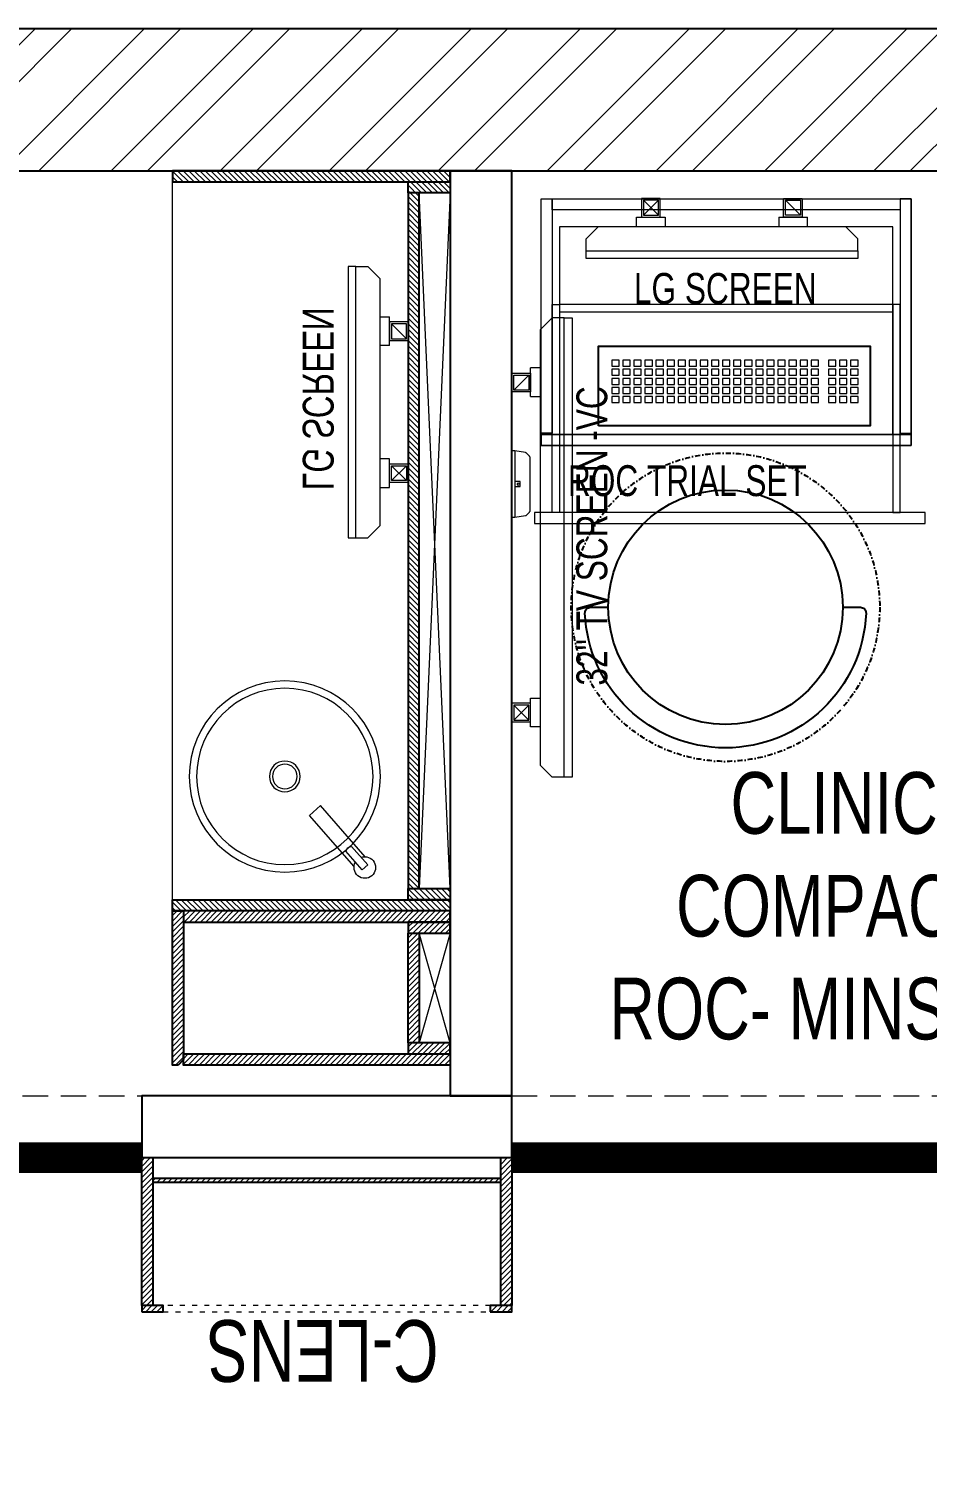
# Model space of a CAD drawing. Header units: feet. Extents: x 9481931 to 9490055, y -6861315 to -6851859.
# Drawn here: x 9486860 to 9488315, y -6854205 to -6851859 of the extents above; entities that cross this region are included whole.
import ezdxf

# ---------------------------------------------------------------- set-up
doc = ezdxf.new("R2010")
doc.units = ezdxf.units.FT
doc.header["$LTSCALE"] = 33
doc.header["$MEASUREMENT"] = 0
for name, pattern in [('a_p6_plan_L18$0$HIDDEN', [0.375, 0.25, -0.125]), ('ACAD_ISO03W100', [30, 12, -18]), ('DASHDOT2', [0.5, 0.25, -0.125, 0, -0.125]), ('HIDDEN', [9.525, 6.35, -3.175])]:
    doc.linetypes.add(name, pattern=pattern)
doc.layers.add('A-WALL', color=1, linetype='Continuous')
for name, color, linetype, lineweight in [('Floor-Unit', 1, 'Continuous', 13), ('HIDDEN LINE', 177, 'Continuous', 0), ('LENS-DIM', 252, 'Continuous', 5), ('LENS-FURNITURE', 13, 'Continuous', 9), ('LENS-PARTITION', 21, 'Continuous', 25), ('LENS-TEXT', 31, 'Continuous', 5), ('LENS_CURTAIN', 5, 'a_p6_plan_L18$0$HIDDEN', 9), ('LENS_PARTITION', 21, 'Continuous', 25), ('LK-EQPMT', 3, 'Continuous', 18), ('LK-FF&E WALL', 1, 'Continuous', 9), ('LK-FLUTTED FINISH', 20, 'Continuous', 30), ('LK-IT', 3, 'Continuous', 18), ('LK-MIRROR', 133, 'Continuous', 13), ('LN-ELEVATION-1', 81, 'Continuous', 25), ('LN-ELEVATION-2', 103, 'Continuous', 20), ('LN-ELEVATION-3', 125, 'Continuous', 18), ('LN-ELEVATION-4', 145, 'Continuous', 13), ('LN-HATCH', 251, 'Continuous', 0), ('PLANO-CARPET', 3, 'Continuous', 18), ('PLANO-TXT', 252, 'Continuous', 5), ('TV', 92, 'Continuous', 18)]:
    doc.layers.add(name, color=color, linetype=linetype, lineweight=lineweight)
doc.styles.add('LK TXT', font='GILC____.TTF', dxfattribs={"height": 100})
doc.styles.get("Standard").update_dxf_attribs({"font": 'GILC____.TTF'})
pattern_1 = [(45, (35858.5, -100655.3575), (-4.4194174, 4.4194174), [])]
pattern_2 = [(45, (3990327.2935, 1709214.6916), (-4.4901280605, 4.4901280605), [])]

# ---------------------------------------------------------------- blocks, each defined once
blk = doc.blocks.new('A$Ca95fa84c')
at = {"layer": 'LN-HATCH'}
h = blk.add_hatch(dxfattribs=at)
h.set_pattern_fill('ANSI32', color=256, scale=333, angle=180)
h.set_pattern_definition([(225, (-11199673.97, 5497379), (88.2999593, -88.2999593), []), (225, (-11199732.84, 5497379), (88.2999593, -88.2999593), [])])
h.paths.add_polyline_path([(-11690.3, -486.5), (-12045.9, -486.5), (-12045.9, 4644.3), (-12275.9, 4644.3), (-12275.9, -3121.9), (-10725.1, -3121.9), (-10725.1, -2797.9), (-11690.3, -2797.9)])
h.paths.add_polyline_path([(-4151.5, 4644.4), (-4381.5, 4644.4), (-4381.5, -2797.9), (-4654.5, -2797.9), (-4654.5, -3121.9), (-4151.5, -3121.9)])
h.paths.add_polyline_path([(-4864.5, 5444.4), (-4864.5, 5674.4), (-11563.3, 5674.4), (-11563.3, 5444.4)])
at = {"layer": 'A-WALL', "elevation": -51149.5}
blk.add_lwpolyline([(-4864.5, 5674.4), (-11563.3, 5674.4), (-11563.3, 5444.4), (-4864.5, 5444.4)], close=True, dxfattribs=at)
blk = doc.blocks.new('TRIAL SET ROC')
at = {"layer": 'LENS-DIM', "ltscale": 0.5}
for points in [[(-400.4, -364.3), (-430.4, -364.3)], [(169.6, -364.3), (139.6, -364.3)]]:
    blk.add_lwpolyline(points, dxfattribs=at)
at = {"layer": 'LENS-FURNITURE'}
blk.add_lwpolyline([(-430.4, 18), (169.6, 18), (169.6, -382.3), (-430.4, -382.3)], close=True, dxfattribs=at)
at = {"layer": 'LENS-FURNITURE', "color": 146}
for points in [[(-412.4, -153.6), (-400.4, -153.6), (-400.4, -490.6), (-412.4, -490.6)], [(139.6, -153.6), (-400.4, -153.6), (-400.4, -165.6), (139.6, -165.6)], [(151.6, -153.6), (139.6, -153.6), (139.6, -490.6), (151.6, -490.6)], [(192.1, -490.6), (-440.9, -490.6), (-440.9, -508.6), (192.1, -508.6)]]:
    blk.add_lwpolyline(points, close=True, dxfattribs=at)
at = {"layer": 'LN-ELEVATION-2'}
for points in [[(-430.4, 18), (-412.4, 18), (-412.4, -362.3), (-430.4, -362.3)], [(-412.4, 18), (151.6, 18), (151.6, 0), (-412.4, 0)], [(169.6, 18), (151.6, 18), (151.6, -362.3), (169.6, -362.3)], [(169.6, -364.3), (-430.4, -364.3), (-430.4, -382.3), (169.6, -382.3)], [(169.6, -382.3), (-430.4, -382.3), (-430.4, -364.3), (169.6, -364.3)]]:
    blk.add_lwpolyline(points, close=True, dxfattribs=at)
at = {"layer": 'LN-ELEVATION-2', "linetype": 'HIDDEN', "ltscale": 100}
blk.add_lwpolyline([(-400.4, -364.3), (139.6, -364.3), (139.6, -27.4), (-400.4, -27.4)], close=True, dxfattribs=at)
at = {"insert": (-386.9, -414.1), "char_height": 50, "attachment_point": 1}
blk.add_mtext_dynamic_manual_height_columns('ROC TRIAL SET', width=625.228, gutter_width=500, heights=[0], dxfattribs=at)
blk = doc.blocks.new('DOCTOR STOOL')
at = {"layer": 'LN-ELEVATION-1', "ltscale": 100}
blk.add_lwpolyline([(228, 37.8), (228, 9.1, -0.426474), (218.5, 0, -0.959166), (218.5, 455.6, -0.426474), (228, 446.5), (228, 417.8)], format="xyb", dxfattribs=at)
at = {"layer": 'LN-ELEVATION-1', "linetype": 'DASHDOT2'}
blk.add_circle((228, 227.8), 250, dxfattribs=at)
at = {"layer": 'LN-ELEVATION-1', "ltscale": 100}
blk.add_circle((228, 227.8), 190, dxfattribs=at)
blk = doc.blocks.new('32INCH VC FOR CLINIC')
at = {"layer": 'LK-EQPMT'}
for p, q in [((116.9, 152.6), (92.6, 128.3)), ((92.6, 152.6), (116.9, 128.3)), ((627.7, 152.6), (652, 128.3))]:
    blk.add_line(p, q, dxfattribs=at)
at = {"layer": 'LK-EQPMT', "ltscale": 12}
for p, q in [((81.5, 109.7), (81.5, 125.2)), ((81.5, 125.2), (128, 125.2)), ((128, 125.2), (128, 109.7)), ((617, 125.2), (617, 109.7)), ((617, 125.2), (663.5, 125.2)), ((663.5, 109.7), (663.5, 125.2)), ((0, 90.3), (19.4, 109.7)), ((725.6, 109.7), (19.4, 109.7)), ((745, 90.3), (725.6, 109.7)), ((0, 70.9), (0, 90.3)), ((745, 70.9), (745, 90.3))]:
    blk.add_line(p, q, dxfattribs=at)
at = {"layer": 'LK-EQPMT'}
for points in [[(89.6, 125.2), (119.9, 125.2), (119.9, 155.6), (89.6, 155.6)], [(92.6, 128.3), (116.9, 128.3), (116.9, 152.6), (92.6, 152.6)], [(655, 125.2), (624.7, 125.2), (624.7, 155.6), (655, 155.6)], [(652, 128.3), (627.7, 128.3), (627.7, 152.6), (652, 152.6)]]:
    blk.add_lwpolyline(points, close=True, dxfattribs=at)
at = {"layer": 'LK-EQPMT', "ltscale": 12}
blk.add_lwpolyline([(0, 58), (0, 70.9), (745, 70.9), (745, 58)], close=True, dxfattribs=at)
at = {"layer": 'LENS-TEXT', "color": 0, "ltscale": 2, "insert": (391.2, 25.6), "char_height": 50, "attachment_point": 5}
blk.add_mtext_dynamic_manual_height_columns('32" TV SCREEN -VC', width=466.48, gutter_width=12.5, heights=[0], dxfattribs=at)
blk = doc.blocks.new('A$C142a10c7')
at = {"color": 7, "linetype": 'Continuous', "lineweight": 0}
for p, q in [((8.7, 28.4), (3.6, 23.4)), ((99.8, 28.4), (104.9, 23.4)), ((3, 22.3), (0, 5)), ((0, 5), (0, 0)), ((50.7, 5), (57.7, 5)), ((58.2, 5), (63, 5)), ((105.4, 22.3), (108.5, 5)), ((108.5, 5), (108.5, 0))]:
    blk.add_line(p, q, dxfattribs=at)
for points in [[(10.1, 29), (10.1, 29), (10.2, 29), (10.5, 29), (10.8, 29), (11.1, 29), (11.6, 29), (12.1, 29), (12.8, 29), (13.5, 29), (14.2, 29), (15.1, 29), (16, 29), (17, 29), (18.1, 29), (19.2, 29), (20.4, 29), (21.7, 29), (23, 29), (24.4, 29), (25.8, 29), (27.3, 29), (28.8, 29), (30.3, 29), (31.9, 29), (33.5, 29), (35.2, 29), (36.9, 29), (38.6, 29), (40.3, 29), (42, 29), (43.8, 29), (45.5, 29), (63, 29), (64.7, 29), (66.5, 29), (68.2, 29), (69.9, 29), (71.6, 29), (73.3, 29), (74.9, 29), (76.5, 29), (78.1, 29), (79.7, 29), (81.2, 29), (82.7, 29), (84.1, 29), (85.5, 29), (86.8, 29), (88, 29), (89.2, 29), (90.4, 29), (91.4, 29), (92.5, 29), (93.4, 29), (94.2, 29), (95, 29), (95.7, 29), (96.4, 29), (96.9, 29), (97.3, 29), (97.7, 29), (98, 29), (98.3, 29), (98.4, 29), (98.4, 29)], [(0, 5), (0, 5), (0.2, 5), (0.4, 5), (0.7, 5), (1, 5), (1.5, 5), (2, 5), (2.6, 5), (3.3, 5), (4, 5), (4.9, 5), (5.8, 5), (6.8, 5), (7.8, 5), (8.9, 5), (10.1, 5), (11.3, 5), (12.7, 5), (14, 5), (15.4, 5), (16.9, 5), (18.4, 5), (20, 5), (21.6, 5), (23.3, 5), (25, 5), (26.8, 5), (28.5, 5), (30.3, 5), (32.2, 5), (34, 5), (35.9, 5), (37.8, 5), (39.7, 5), (41.6, 5), (43.6, 5), (45.5, 5)], [(0, 5), (0, 5), (0.2, 5), (0.4, 5), (0.7, 5), (1, 5), (1.5, 5), (2, 5), (2.6, 5), (3.3, 5), (4, 5), (4.9, 5), (5.8, 5), (6.8, 5), (7.8, 5), (8.9, 5), (10.1, 5), (11.3, 5), (12.7, 5), (14, 5), (15.4, 5), (16.9, 5), (18.4, 5), (20, 5), (21.6, 5), (23.3, 5), (25, 5), (26.8, 5), (28.5, 5), (30.3, 5), (32.2, 5), (34, 5), (35.9, 5), (37.8, 5), (39.7, 5), (41.6, 5), (43.6, 5), (45.5, 5), (50.2, 5)], [(0, 0), (0, 0), (0.2, 0), (0.4, 0), (0.7, 0), (1, 0), (1.5, 0), (2, 0), (2.6, 0), (3.3, 0), (4, 0), (4.9, 0), (5.8, 0), (6.8, 0), (7.8, 0), (8.9, 0), (10.1, 0), (11.3, 0), (12.7, 0), (14, 0), (15.4, 0), (16.9, 0), (18.4, 0), (20, 0), (21.6, 0), (23.3, 0), (25, 0), (26.8, 0), (28.5, 0), (30.3, 0), (32.2, 0), (34, 0), (35.9, 0), (37.8, 0), (39.7, 0), (41.6, 0), (43.6, 0), (45.5, 0)], [(45.5, 5), (63, 5), (64.9, 5), (66.8, 5), (68.8, 5), (70.7, 5), (72.6, 5), (74.4, 5), (76.3, 5), (78.1, 5), (79.9, 5), (81.7, 5), (83.5, 5), (85.2, 5), (86.8, 5), (88.5, 5), (90, 5), (91.6, 5), (93, 5), (94.5, 5), (95.8, 5), (97.1, 5), (98.4, 5), (99.6, 5), (100.7, 5), (101.7, 5), (102.7, 5), (103.6, 5), (104.4, 5), (105.2, 5), (105.9, 5), (106.5, 5), (107, 5), (107.5, 5), (107.8, 5), (108.1, 5), (108.3, 5), (108.4, 5), (108.5, 5)], [(45.5, 0), (63, 0), (64.9, 0), (66.8, 0), (68.8, 0), (70.7, 0), (72.6, 0), (74.4, 0), (76.3, 0), (78.1, 0), (79.9, 0), (81.7, 0), (83.5, 0), (85.2, 0), (86.8, 0), (88.5, 0), (90, 0), (91.6, 0), (93, 0), (94.5, 0), (95.8, 0), (97.1, 0), (98.4, 0), (99.6, 0), (100.7, 0), (101.7, 0), (102.7, 0), (103.6, 0), (104.4, 0), (105.2, 0), (105.9, 0), (106.5, 0), (107, 0), (107.5, 0), (107.8, 0), (108.1, 0), (108.3, 0), (108.4, 0), (108.5, 0)], [(58.2, 5), (58.2, 13.4), (50.2, 13.4), (50.2, 5)], [(63, 5), (64.9, 5), (66.8, 5), (68.8, 5), (70.7, 5), (72.6, 5), (74.4, 5), (76.3, 5), (78.1, 5), (79.9, 5), (81.7, 5), (83.5, 5), (85.2, 5), (86.8, 5), (88.5, 5), (90, 5), (91.6, 5), (93, 5), (94.5, 5), (95.8, 5), (97.1, 5), (98.4, 5), (99.6, 5), (100.7, 5), (101.7, 5), (102.7, 5), (103.6, 5), (104.4, 5), (105.2, 5), (105.9, 5), (106.5, 5), (107, 5), (107.5, 5), (107.8, 5), (108.1, 5), (108.3, 5), (108.4, 5), (108.5, 5)]]:
    blk.add_lwpolyline(points, dxfattribs=at)
for points in [[(10.1, 29), (9.5, 29), (9, 28.8), (8.7, 28.4)], [(99.8, 28.4), (99.5, 28.8), (99, 29), (98.4, 29)], [(3.6, 23.4), (3.3, 23.1), (3.1, 22.7), (3.1, 22.3)], [(54.2, 11.6), (53.4, 11.6), (52.6, 10.9), (52.6, 10)], [(52.6, 10), (52.6, 9.1), (53.4, 8.4), (54.2, 8.4)], [(55.8, 10), (55.8, 10.9), (55.1, 11.6), (54.2, 11.6)], [(54.2, 8.4), (55.1, 8.4), (55.8, 9.1), (55.8, 10)], [(105.4, 22.3), (105.4, 22.7), (105.2, 23.1), (104.9, 23.4)]]:
    blk.add_open_spline(points, degree=3, dxfattribs=at)
blk = doc.blocks.new('*U23')
at = {"layer": 'LK-EQPMT', "ltscale": 12}
blk.add_lwpolyline([(6, 4.9), (-6, 4.9), (-6, -4.9), (6, -4.9)], close=True, dxfattribs=at)
blk = doc.blocks.new('*U24')
at = {"color": 0, "linetype": 'ByBlock', "lineweight": -2}
for p in [(0, 0), (18, 0), (35.9, 0), (53.9, 0), (71.8, 0), (89.8, 0), (107.8, 0), (125.7, 0), (143.7, 0), (161.6, 0), (179.6, 0), (197.6, 0), (215.5, 0), (233.5, 0), (251.4, 0), (269.4, 0), (287.4, 0), (305.3, 0), (323.3, 0), (0, -14.7), (18, -14.7), (35.9, -14.7), (53.9, -14.7), (71.8, -14.7), (89.8, -14.7), (107.8, -14.7), (125.7, -14.7), (143.7, -14.7), (161.6, -14.7), (179.6, -14.7), (197.6, -14.7), (215.5, -14.7), (233.5, -14.7), (251.4, -14.7), (269.4, -14.7), (287.4, -14.7), (305.3, -14.7), (323.3, -14.7), (0, -29.5), (0, -44.2), (18, -29.5), (18, -44.2), (35.9, -29.5), (35.9, -44.2), (53.9, -29.5), (53.9, -44.2), (71.8, -29.5), (71.8, -44.2), (89.8, -29.5), (89.8, -44.2), (107.8, -29.5), (107.8, -44.2), (125.7, -29.5), (125.7, -44.2), (143.7, -29.5), (143.7, -44.2), (161.6, -29.5), (161.6, -44.2), (179.6, -29.5), (179.6, -44.2), (197.6, -29.5), (197.6, -44.2), (215.5, -29.5), (215.5, -44.2), (233.5, -29.5), (233.5, -44.2), (251.4, -29.5), (251.4, -44.2), (269.4, -29.5), (269.4, -44.2), (287.4, -29.5), (287.4, -44.2), (305.3, -29.5), (305.3, -44.2), (323.3, -29.5), (323.3, -44.2), (0, -59), (18, -59), (35.9, -59), (53.9, -59), (71.8, -59), (89.8, -59), (107.8, -59), (125.7, -59), (143.7, -59), (161.6, -59), (179.6, -59), (197.6, -59), (215.5, -59), (233.5, -59), (251.4, -59), (269.4, -59), (287.4, -59), (305.3, -59), (323.3, -59)]:
    blk.add_blockref('*U23', p, dxfattribs=at)
blk = doc.blocks.new('*U21')
at = {"layer": 'LK-EQPMT', "ltscale": 12}
blk.add_lwpolyline([(6, 4.9), (-6, 4.9), (-6, -4.9), (6, -4.9)], close=True, dxfattribs=at)
blk = doc.blocks.new('*U22')
at = {"color": 0, "linetype": 'ByBlock', "lineweight": -2}
for p in [(0, 0), (18, 0), (35.9, 0), (0, -14.7), (18, -14.7), (35.9, -14.7), (0, -29.5), (0, -44.2), (18, -29.5), (18, -44.2), (35.9, -29.5), (35.9, -44.2), (0, -59), (18, -59), (35.9, -59)]:
    blk.add_blockref('*U21', p, dxfattribs=at)
blk = doc.blocks.new('*U17')
at = {"ltscale": 12}
blk.add_lwpolyline([(8, 0), (8, 129.1), (448, 129.1), (448, 0)], close=True, dxfattribs=at)
for name, p in [('*U24', (35.2, 101.6)), ('*U22', (386.6, 101.6))]:
    blk.add_blockref(name, p)
blk = doc.blocks.new('CLINIC SCREEN')
at = {"layer": 'TV'}
for p, q in [((-103.1, 42.9), (-127.4, 18.6)), ((-127.4, 42.9), (-103.1, 18.6)), ((102.7, 42.9), (127, 18.6))]:
    blk.add_line(p, q, dxfattribs=at)
at = {"layer": 'TV', "ltscale": 12}
for p, q in [((-220, -19.4), (-200.6, 0)), ((200.6, 0), (-200.6, 0)), ((-138.5, 0), (-138.5, 15.5)), ((-138.5, 15.5), (-92, 15.5)), ((-92, 15.5), (-92, 0)), ((92, 15.5), (92, 0)), ((92, 15.5), (138.5, 15.5)), ((138.5, 0), (138.5, 15.5)), ((220, -19.4), (200.6, 0)), ((-220, -38.8), (-220, -19.4)), ((220, -38.8), (220, -19.4))]:
    blk.add_line(p, q, dxfattribs=at)
at = {"layer": 'TV'}
for points in [[(-130.4, 15.5), (-100.1, 15.5), (-100.1, 45.9), (-130.4, 45.9)], [(-127.4, 18.6), (-103.1, 18.6), (-103.1, 42.9), (-127.4, 42.9)], [(130, 15.5), (99.7, 15.5), (99.7, 45.9), (130, 45.9)], [(127, 18.6), (102.7, 18.6), (102.7, 42.9), (127, 42.9)]]:
    blk.add_lwpolyline(points, close=True, dxfattribs=at)
at = {"layer": 'TV', "ltscale": 12}
blk.add_lwpolyline([(-220, -51.7), (-220, -38.8), (220, -38.8), (220, -51.7)], close=True, dxfattribs=at)
at = {"layer": 'Floor-Unit', "color": 0, "ltscale": 2, "insert": (5.2, -100.4), "char_height": 50, "attachment_point": 5}
blk.add_mtext_dynamic_manual_height_columns('LG SCREEN', width=466.48, gutter_width=12.5, heights=[0], dxfattribs=at)
blk = doc.blocks.new('rtf')
at = {"color": 0, "linetype": 'ByBlock', "lineweight": -2}
for p, q in [((16412.5, -172798.8), (16452.4, -172798.8)), ((16412.5, -172810.8), (16412.5, -172798.8)), ((16425.3, -172793.1), (16535.3, -172793.1)), ((16535.3, -172793.1), (16535.3, -172817.1)), ((16412.5, -172810.8), (16452.4, -172810.8)), ((16425.3, -172817.1), (16535.3, -172817.1))]:
    blk.add_line(p, q, dxfattribs=at)
for centre, radius, start, end in [((16412.5, -172805.1), 17.5, 21.0506, 340.9422), ((16444.5, -172804.8), 9.89, 322.6562, 37.3438)]:
    blk.add_arc(centre, radius, start, end, dxfattribs=at)
blk = doc.blocks.new('dsg')
at = {"color": 0, "linetype": 'ByBlock', "lineweight": -2}
for radius in [155, 143, 25, 20]:
    blk.add_circle((11491.5, -171102.6), radius, dxfattribs=at)
blk.add_blockref('rtf', (-5117.5, 1702.9), dxfattribs=at)
blk = doc.blocks.new('CLINIC - CABINET SINK')
at = {"layer": 'LN-HATCH', "ltscale": 0.5}
h = blk.add_hatch(dxfattribs=at)
h.set_pattern_fill('ANSI31', color=256, scale=2)
h.set_pattern_definition([(45, (4052861.5004, 1708016.356), (-4.4901280605, 4.4901280605), [])])
h.paths.add_polyline_path([(-563.4, 157), (564.6, 157), (564.6, 175), (-563.4, 175)])
h.paths.add_polyline_path([(582.6, 225), (600.6, 225), (600.6, -225), (582.6, -225)])
h.paths.add_polyline_path([(564.6, 225), (582.6, 225), (582.6, 157), (564.6, 157)])
h.paths.add_polyline_path([(-581.4, 225), (-599.4, 225), (-599.4, -225), (-581.4, -225)])
h.paths.add_polyline_path([(-581.4, 225), (-563.4, 225), (-563.4, 157), (-581.4, 157)])
at = {"layer": 'LN-ELEVATION-1', "ltscale": 0.5}
for points in [[(-581.4, 225), (-599.4, 225), (-599.4, -225), (-581.4, -225)], [(-581.4, 225), (-563.4, 225), (-563.4, 157), (-581.4, 157)], [(564.6, 225), (582.6, 225), (582.6, 157), (564.6, 157)], [(582.6, 225), (600.6, 225), (600.6, -225), (582.6, -225)], [(-563.4, 157), (564.6, 157), (564.6, 175), (-563.4, 175)]]:
    blk.add_lwpolyline(points, close=True, dxfattribs=at)
at = {"layer": 'LN-ELEVATION-2', "ltscale": 0.5}
blk.add_line((582.6, -225), (-581.4, -225), dxfattribs=at)
at = {"layer": 'LN-HATCH', "ltscale": 0.5}
for p, q in [((564.6, 225), (-563.4, 175)), ((-563.4, 225), (564.6, 175))]:
    blk.add_line(p, q, dxfattribs=at)
at = {"layer": 'LN-ELEVATION-3', "xscale": -1, "rotation": 41.1558274151866}
blk.add_blockref('dsg', (-103569.3, 136346.7), dxfattribs=at)
blk = doc.blocks.new('CLINIC - MOP CLOSET')
at = {"layer": 'LN-HATCH', "ltscale": 0.5}
h = blk.add_hatch(dxfattribs=at)
h.set_pattern_fill('ANSI31', color=256, scale=50, angle=360)
h.set_pattern_definition(pattern_1)
h.paths.add_polyline_path([(-106.4, 216), (-124.4, 216), (-124.4, -216), (-106.4, -216)])
h = blk.add_hatch(dxfattribs=at)
h.set_pattern_fill('ANSI31', color=256, scale=50, angle=360)
h.set_pattern_definition(pattern_1)
h.paths.add_polyline_path([(-106.4, 216), (-88.4, 216), (-88.4, 148), (-106.4, 148)])
h = blk.add_hatch(dxfattribs=at)
h.set_pattern_fill('ANSI31', color=256, scale=50, angle=360)
h.set_pattern_definition(pattern_1)
h.paths.add_polyline_path([(89.6, 216), (107.6, 216), (107.6, 148), (89.6, 148)])
h = blk.add_hatch(dxfattribs=at)
h.set_pattern_fill('ANSI31', color=256, scale=50, angle=360)
h.set_pattern_definition(pattern_1)
h.paths.add_polyline_path([(107.6, 216), (125.6, 216), (125.6, -216), (107.6, -216)])
h = blk.add_hatch(dxfattribs=at)
h.set_pattern_fill('ANSI31', color=256, scale=50, angle=360)
h.set_pattern_definition(pattern_1)
h.paths.add_polyline_path([(-88.4, 148), (89.6, 148), (89.6, 166), (-88.4, 166)])
h = blk.add_hatch(dxfattribs=at)
h.set_pattern_fill('ANSI31', color=256, scale=50, angle=360)
h.set_pattern_definition([(45, (35894.5, -101037.3575), (-4.4194174, 4.4194174), [])])
h.paths.add_polyline_path([(-115.4, -216), (-124.4, -225), (-124.4, -234), (125.6, -234), (125.6, -216)])
at = {"layer": 'LN-ELEVATION-1', "ltscale": 0.5}
for points in [[(-106.4, 216), (-124.4, 216), (-124.4, -216), (-106.4, -216)], [(-106.4, 216), (-88.4, 216), (-88.4, 148), (-106.4, 148)], [(89.6, 216), (107.6, 216), (107.6, 148), (89.6, 148)], [(107.6, 216), (125.6, 216), (125.6, -216), (107.6, -216)], [(-88.4, 148), (89.6, 148), (89.6, 166), (-88.4, 166)], [(-124.4, -225), (-124.4, -234), (125.6, -234), (125.6, -216), (-115.4, -216)]]:
    blk.add_lwpolyline(points, close=True, dxfattribs=at)
at = {"layer": 'LN-HATCH', "ltscale": 0.5}
for p, q in [((89.6, 216), (-88.4, 166)), ((-88.4, 216), (89.6, 166))]:
    blk.add_line(p, q, dxfattribs=at)
blk = doc.blocks.new('CLENS 600')
at = {"layer": 'LN-HATCH', "ltscale": 0.5}
h = blk.add_hatch(dxfattribs=at)
h.set_pattern_fill('ANSI31', color=256, scale=2)
h.set_pattern_definition(pattern_2)
h.paths.add_polyline_path([(-600, 0), (-582, 0), (-582, -240), (-600, -240)])
h = blk.add_hatch(dxfattribs=at)
h.set_pattern_fill('ANSI31', color=256, scale=2)
h.set_pattern_definition([(45, (3975657.573, 1709214.6916), (-4.490128061, 4.490128061), [])])
h.paths.add_polyline_path([(-18, 0), (0, 0), (0, -240), (-18, -240)])
h = blk.add_hatch(dxfattribs=at)
h.set_pattern_fill('ANSI31', color=256, scale=2)
h.set_pattern_definition([(45, (3990252.2935, 1709214.6916), (-4.4901280605, 4.4901280605), [])])
h.paths.add_polyline_path([(-582, -40), (-18, -40), (-18, -34), (-582, -34)])
h = blk.add_hatch(dxfattribs=at)
h.set_pattern_fill('ANSI31', color=256, scale=2)
h.set_pattern_definition(pattern_2)
h.paths.add_polyline_path([(-600, -250), (-565, -250), (-565, -240), (-600, -240)])
h = blk.add_hatch(dxfattribs=at)
h.set_pattern_fill('ANSI31', color=256, scale=2)
h.set_pattern_definition([(45, (3990177.2935, 1709214.6916), (-4.4901280605, 4.4901280605), [])])
h.paths.add_polyline_path([(-35, -250), (0, -250), (0, -240), (-35, -240)])
at = {"layer": 'HIDDEN LINE', "linetype": 'ACAD_ISO03W100', "ltscale": 0.02}
for p, q in [((-35, -240), (-565, -240)), ((-565, -250), (-35, -250))]:
    blk.add_line(p, q, dxfattribs=at)
at = {"layer": 'LN-ELEVATION-1', "ltscale": 0.5}
for points in [[(-600, 0), (-582, 0), (-582, -240), (-600, -240)], [(-18, 0), (0, 0), (0, -240), (-18, -240)], [(-582, -40), (-18, -40), (-18, -34), (-582, -34)], [(-600, -250), (-565, -250), (-565, -240), (-600, -240)], [(-35, -250), (0, -250), (0, -240), (-35, -240)]]:
    blk.add_lwpolyline(points, close=True, dxfattribs=at)
at = {"layer": 'LN-ELEVATION-4'}
blk.add_line((-18, 0), (-582, 0), dxfattribs=at)

msp = doc.modelspace()

# ---------------------------------------------------------------- linework, layer by layer
at = {"layer": 'LENS-PARTITION'}
for points in [[(9487642.5, -6852088.6), (9487542.5, -6852088.6), (9487542.5, -6853588.6), (9487642.5, -6853588.6)], [(9487642.5, -6853588.6), (9487042.5, -6853588.6), (9487042.5, -6853688.6), (9487642.5, -6853688.6)]]:
    msp.add_lwpolyline(points, close=True, dxfattribs=at)
at = {"layer": 'LENS_CURTAIN', "ltscale": 5}
for points in [[(9486292.5, -6853588.6), (9487042.5, -6853588.6), (9487042.5, -6853688.6), (9486292.5, -6853688.6)], [(9487642.5, -6853588.6), (9488342.5, -6853588.6), (9488342.5, -6853688.6), (9487642.5, -6853688.6)]]:
    msp.add_lwpolyline(points, close=True, dxfattribs=at)
at = {"layer": 'LK-FLUTTED FINISH', "linetype": 'ACAD_ISO03W100', "ltscale": 0.05, "const_width": 50}
msp.add_lwpolyline([(9483635.7, -6853688.6), (9487042.5, -6853688.6)], dxfattribs=at)
at = {"layer": 'LK-MIRROR', "linetype": 'ACAD_ISO03W100', "ltscale": 0.05, "const_width": 50}
msp.add_lwpolyline([(9487642.5, -6853688.6), (9489825.1, -6853688.6), (9489825.1, -6854288.6)], dxfattribs=at)

# ---------------------------------------------------------------- block references
for name, p in [('TRIAL SET ROC', (9488120.3, -6852151.9)), ('*U17', (9487775.1, -6852502.2))]:
    msp.add_blockref(name, p)
for name, p, rotation in [('32INCH VC FOR CLINIC', (9487798.1, -6853071.8), 90.00000000000003), ('A$C142a10c7', (9487642.5, -6852542.4), 270)]:
    msp.add_blockref(name, p, dxfattribs=dict(rotation=rotation))
at = {"layer": 'LENS-FURNITURE', "rotation": 90.00000000000003}
msp.add_blockref('DOCTOR STOOL', (9488216.6, -6853024.2), dxfattribs=at)
at = {"layer": 'LENS_PARTITION'}
msp.add_blockref('CLINIC SCREEN', (9487983.2, -6852179.3), dxfattribs=at)
at = {"layer": 'LK-FF&E WALL', "rotation": 270}
msp.add_blockref('CLINIC - CABINET SINK', (9487317.5, -6852687.9), dxfattribs=at)
at = {"layer": 'LK-FF&E WALL', "xscale": -1, "rotation": 270}
msp.add_blockref('CLINIC - MOP CLOSET', (9487326.5, -6853414.2), dxfattribs=at)
at = {"layer": 'LK-FF&E WALL'}
msp.add_blockref('CLENS 600', (9487642.5, -6853688.6), dxfattribs=at)
at = {"layer": 'LK-IT', "xscale": -1, "rotation": 270}
msp.add_blockref('CLINIC SCREEN', (9487428.6, -6852463.6), dxfattribs=at)
at = {"layer": 'PLANO-CARPET', "color": 2}
msp.add_blockref('A$Ca95fa84c', (9494206.6, -6857532.9, 51149.5), dxfattribs=at)

# ---------------------------------------------------------------- texts
at = {"layer": 'LENS-TEXT', "color": 0, "linetype": 'Continuous', "ltscale": 3, "insert": (9488164.9, -6853280.9), "char_height": 100, "attachment_point": 5, "style": 'LK TXT'}
msp.add_mtext_dynamic_manual_height_columns('CLINIC COMPACT ROC- MINSIGN', width=730.507, gutter_width=1, heights=[0], dxfattribs=at)
at = {"layer": 'PLANO-TXT', "linetype": 'Continuous', "ltscale": 3, "insert": (9487335.9, -6854001.4, 0), "char_height": 100, "width": 271.785, "attachment_point": 5, "rotation": 180, "style": 'LK TXT'}
msp.add_mtext('C-LENS', dxfattribs=at)

doc.saveas('drawing.dxf')
